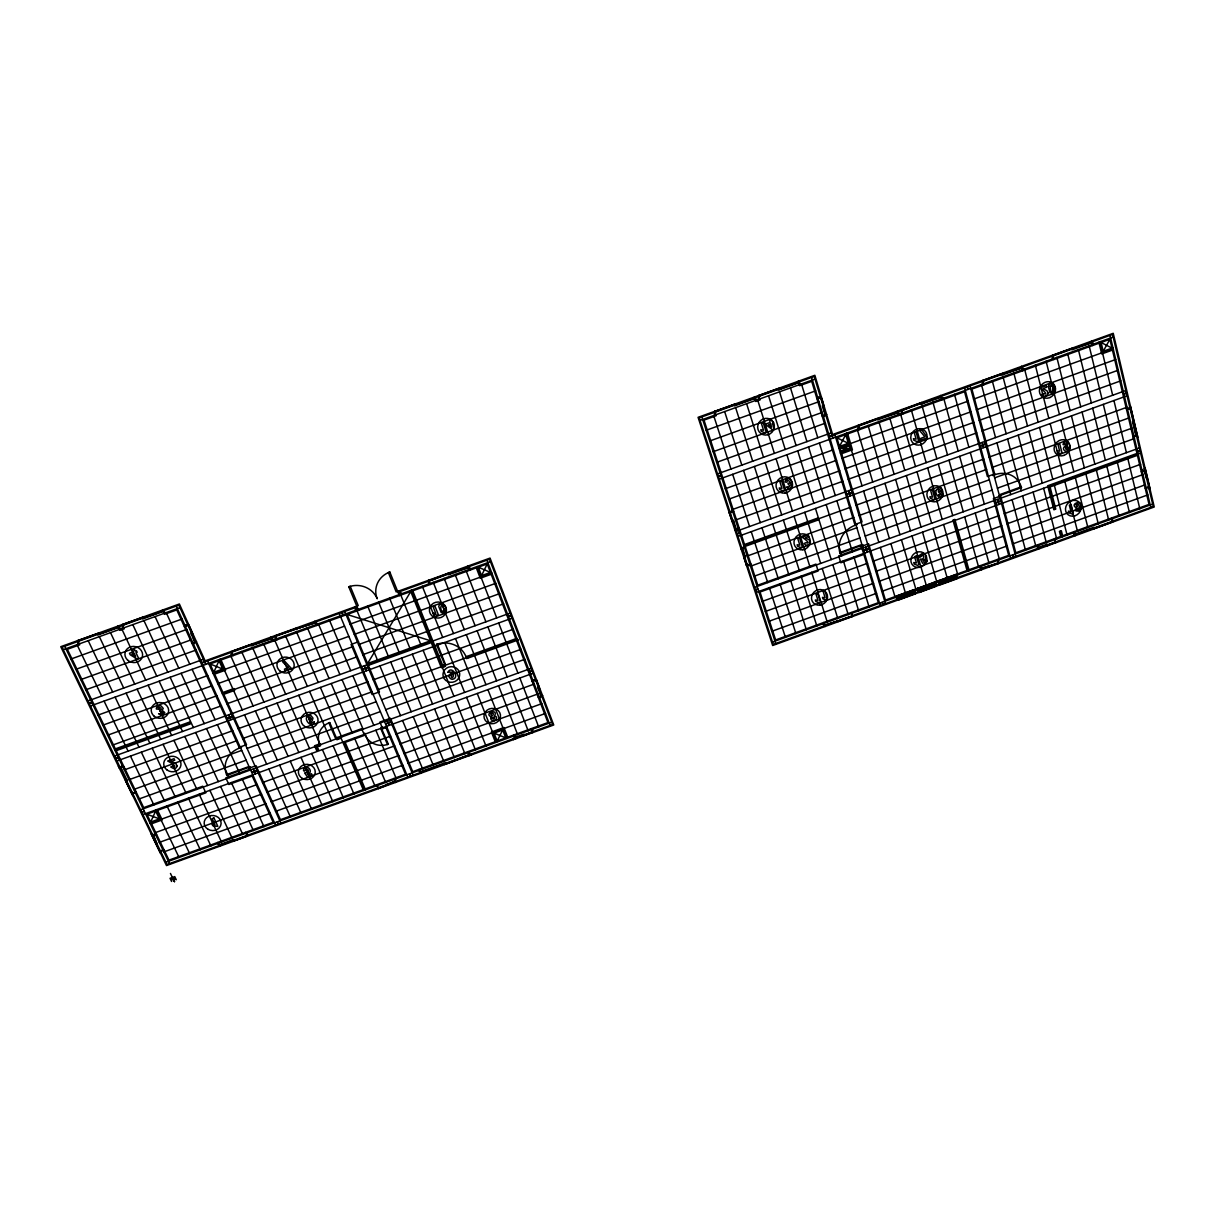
<?xml version="1.0" encoding="UTF-8"?>
<svg xmlns="http://www.w3.org/2000/svg" width="1215" height="1215" viewBox="0 0 1215 1215"><rect width="100%" height="100%" fill="white"/><g stroke="black" fill="none" stroke-linecap="round" stroke-linejoin="round"><path stroke-width="1.5" d="M170.449 873.448L174.444 881.695L174.034 879.842M213.794 672.275L219.004 660.702L210.028 663.952L213.794 672.275L222.755 669.04L218.594 659.775M487.215 563.942L478.3 567.162L481.55 575.637L487.215 563.942L515.828 638.71M502.676 729.972L497.163 741.013L494.034 733.101L502.676 729.972L505.789 737.885L494.034 733.101M1100.866 341.491L1103.205 351.287L1109.887 339.304L1149.041 504.407L1062.624 535.769L1061.333 530.758L1059.434 531.441L1060.725 536.453L1015.801 552.764L1000.173 494.475L1021.253 486.835L1021.466 487.655L999.55 495.644M848.89 445.206L841.069 451.752L849.893 448.563L848.89 445.206L840.066 448.396L849.893 448.563M539.263 687.234L537.896 687.72L541.131 696.195M1144.257 468.534L1145.198 468.2L1149.998 488.582L1149.086 488.916M538.306 688.814L539.673 688.328M1142.024 470.478L1143.209 470.053L1143.437 470.98M381.966 726.965L381.009 727.314L388.329 744.203L387.479 744.522L381.1 729.334L386.962 727.208M1141.295 471.754L1144.727 470.509M152.164 833.794L151.207 834.143L160.395 853.158L161.352 852.808M154.715 832.867L261.544 794.139M266.89 792.195L394.708 745.858M400.024 743.929L538.048 693.887M765.298 611.494L870.563 573.328M875.818 571.414L1001.768 525.746M1007.007 523.847L1142.981 474.549M155.186 833.854L153.971 834.295L154.381 835.161M153.06 835.647L156.568 834.371M540.705 695.101L538.974 688.571M538.23 697.243L542.665 695.633M539.536 697.774L540.736 697.349L540.402 696.453M1146.808 479.318L1144.15 470.721M159.302 842.405L265.903 803.738M271.234 801.809L398.778 755.548M404.079 753.619L541.799 703.667M768.533 621.427L873.57 583.337M878.809 581.438L1004.486 535.845M1009.711 533.947L1145.396 484.739M157.024 843.848L153.652 835.419M1145.183 488.202L1148.615 486.957M1146.352 488.779L1147.325 487.428M160.471 850.986L163.964 849.71M163.417 850.925L161.792 850.5M163.888 851.897L270.246 813.306M275.562 811.377L402.818 765.192M408.119 763.278L545.52 713.418M771.768 631.329L876.562 593.3M881.801 591.401L1007.189 545.899M1012.414 544.016L1147.811 494.885M363.224 789.628L280.437 819.685L256.031 765.693L248.71 768.351M365.153 788.93L405.521 774.274L385.945 727.588M897.262 595.79L913.498 589.898M918.145 588.212L934.381 582.319M939.013 580.633L955.233 574.756M967.019 570.473L955.537 574.649L956.737 578.887L939.924 584.992L938.709 580.755L934.669 582.213L935.899 586.45L919.072 592.556L917.841 588.318L913.801 589.791L915.047 594.029L898.219 600.134L896.959 595.897L885.446 600.073L868.619 543.819L861.405 546.431M968.932 569.789L1008.693 555.346L993.384 498.621L1000.583 496.009M165.908 862.255L277.096 821.902L278.113 824.165M551.731 722.211L409.622 773.803L410.564 776.081M772.482 642.082L882.029 602.321L882.743 604.675M1152.671 504.088L1012.627 554.921L1013.264 557.29M218.791 844.319L217.318 843.605M246.508 834.265L247.465 833.915L246.979 832.837M377.652 786.652L376.225 785.923M394.693 780.47L395.665 780.121L395.194 779.028M419.904 771.312L418.492 770.583M468.595 753.649L469.552 753.3L469.112 752.207M514.826 736.867L513.869 737.201L513.444 736.108M531.821 730.686L532.778 730.337L532.352 729.243M824.438 624.48L823.481 624.814L823.132 623.705M851.761 614.562L852.368 613.089M980.976 567.648L980.019 567.997L979.715 566.873M997.773 561.558L998.411 560.085M1038.217 546.871L1037.276 547.221L1036.972 546.082M1055 540.781L1055.653 539.308M1074.607 533.658L1073.665 534.008L1073.377 532.869M1112.135 520.035L1112.803 518.562M219.095 844.972L233.538 839.732L234.115 840.947M394.981 781.124L379.581 788.019M420.177 771.981L445.115 762.929L445.616 764.159L467.897 755.274M515.084 737.52L524.166 734.225L524.652 735.47M824.651 625.148L851.168 616.825M981.158 568.331L997.12 563.836M1038.4 547.555L1047.376 544.305L1047.71 545.596M1074.789 534.357L1094.123 527.325L1094.457 528.631M220.447 844.926L232.536 840.537M387.205 784.389L393.964 781.944M421.514 771.935L444.098 763.734M516.405 737.49L523.149 735.045M825.942 625.118L837.849 620.804M982.434 568.316L989.101 565.901M1039.66 547.54L1046.312 545.125M1076.034 534.342L1093.075 528.145M233.963 840.628L246.053 836.239M379.49 787.806L386.248 785.346M445.495 763.84L468.064 755.654M524.531 735.151L531.274 732.706M839.185 620.926L851.092 616.597M898.006 599.405L914.834 593.3M918.859 591.827L935.687 585.721M939.711 584.263L956.524 578.158M990.407 566.038L997.059 563.608M1047.619 545.262L1054.271 542.847M1094.366 528.297L1111.391 522.116M234.055 840.841L246.144 836.452M524.607 735.364L531.122 732.326M899.282 599.375L913.786 594.105M920.135 591.811L934.639 586.541M940.987 584.233L955.476 578.978M1047.679 545.489L1054.164 542.452M1094.426 528.51L1111.452 522.329M898.158 599.952L772.664 645.514L698.063 417.322L814.855 375.283L832.624 434.514L1113.244 333.305L1154.25 506.989L956.706 578.796M899.343 599.603L913.68 593.71M915.017 593.938L919.026 592.388M920.195 592.024L934.532 586.146M935.869 586.359L939.878 584.81M87.996 700.933L203.406 659.32M717.518 473.88L831.182 432.889M232.551 651.179L250.563 644.679M276.488 635.339L315.429 622.688M447.803 573.541L430.14 580.649M859.613 424.992L877.351 418.598M920.59 403L903.064 410.047M983.877 380.173L1001.57 373.795M1053.937 354.901L1071.6 348.523M232.657 651.407L250.67 644.907M276.58 635.567L294.577 629.066M429.973 580.238L447.895 573.769M859.673 425.235L877.412 418.826M902.942 409.622L920.666 403.228M983.937 380.401L1001.631 374.023M1053.997 355.129L1071.66 348.766M89.166 703.348L91.793 702.407M201.903 662.691L204.515 661.75M252.037 644.816L270.322 638.953M295.944 628.975L314.199 623.128M449.246 573.677L467.426 567.861M718.338 476.401L720.92 475.46M829.359 436.352L831.941 435.426M878.718 418.75L896.64 413.024M921.957 403.152L939.863 397.427M1002.922 373.947L1020.767 368.251M1072.951 348.69L1090.766 342.995M89.287 703.591L91.9 702.65M202.009 662.934L355.661 607.515M399.462 591.72L489.508 559.234L552.612 724.52L166.987 864.503L62.041 647.2L178.863 605.146L205.73 664.423L90.442 706.006M718.43 476.66L721.011 475.718M829.45 436.61L967.14 386.932L967.823 389.483L833.034 438.114L832.275 435.578M271.553 638.513L251.095 645.894L250.518 644.573M468.641 567.42L448.289 574.756L447.758 573.419M897.855 412.584L877.716 419.843L877.321 418.476M941.063 397.001L920.955 404.261L920.56 402.879M1021.967 367.811L1001.889 375.055L1001.525 373.673M1091.951 342.569L1071.919 349.798L1071.569 348.401M232.186 653.533L231.184 653.883L231.701 655.052M271.856 639.212L272.859 638.862L273.36 640.016M276.094 637.693L275.091 638.042L275.608 639.212M315.733 623.386L316.72 623.037L317.221 624.191M356.192 608.791L355.19 609.155L355.676 610.325M399.978 592.996L400.965 592.647L401.451 593.816M429.427 582.38L428.439 582.729L428.895 583.914M468.914 568.134L469.901 567.769L470.357 568.954M858.99 427.422L858.003 427.771L858.352 428.971M898.052 413.328L899.039 412.963L899.389 414.178M902.244 411.809L901.257 412.174L901.591 413.373M941.26 397.73L942.248 397.381L942.582 398.596M983.208 382.603L982.221 382.968L982.54 384.183M1022.164 368.555L1023.136 368.206L1023.455 369.421M1053.253 357.332L1052.266 357.696L1052.57 358.911M1092.133 343.313L1093.12 342.964L1093.409 344.179M490.45 561.71L205.988 664.316L204.895 661.902M719.25 479.166L832.776 438.205L814.247 376.468L699.217 417.869L773.256 644.421L1153.232 506.488L1112.575 334.474L967.413 386.841L968.097 389.392L1113.183 337.041M221.009 659.988L410.761 591.523L367.583 663.527L347.11 614.486L430.535 640.776L410.381 590.581M412.751 590.809L476.31 567.876L480.29 578.234L491.179 574.3M847.706 433.892L964.543 391.746L987.43 476.538L994.66 473.926M1109.887 339.304L971.909 389.089L994.842 474.609L993.992 474.928M481.55 575.637L490.465 572.417L478.3 567.162M848.313 443.278L839.489 446.467L845.731 434.606L836.892 437.795L848.313 443.278L845.443 433.633M1103.205 351.287L1112.955 347.779M97.929 715.149L207.719 675.54M213.202 673.55L344.559 626.15M350.011 624.176L491.817 573.009M725.264 488.749L833.384 449.732M838.79 447.788L968.142 401.102M973.534 399.158L1113.183 348.751M1113.426 349.738L1101.716 353.96L1098.907 342.205M840.37 453.074L851.153 449.17M841.646 453.681L852.429 449.778L847.417 432.92M102.789 725.203L212.321 685.655M217.789 683.681L348.842 636.371M354.294 634.397L495.766 583.322M728.681 499.228L836.558 460.288M841.949 458.344L971.013 411.733M976.389 409.804L1115.735 359.488M358.501 641.763L351.074 644.451L372.079 694.54L379.429 691.882L368.358 665.364M107.603 735.212L216.893 695.739M222.36 693.765L353.094 646.547M358.531 644.588L499.699 593.603M732.083 509.662L839.717 470.782M845.093 468.838L973.868 422.334M979.229 420.405L1118.271 370.18M732.432 510.725L731.202 511.166L731.521 512.122M729.213 512.943L733.723 511.318M729.759 514.036L730.549 513.763M731.931 520.688L733.328 520.187L736.229 529.102M112.418 745.175L221.449 705.778M226.901 703.804L357.347 656.677M362.769 654.718L503.602 603.825M735.47 520.05L842.861 481.246M848.222 479.302L976.723 432.874M982.069 430.945L1120.792 380.827M733.693 521.326L732.311 521.827L729.38 512.882M114.802 750.141L190.087 722.94M734.68 529.664L739.176 528.039M366.596 663.891L430.535 640.776M738.492 529.33L737.277 529.77L736.973 528.829M114.605 756.034L228.572 714.83L229.65 717.199L227.068 718.141M510.072 613.089L364.409 665.729L365.411 668.129L367.978 667.202M736.29 531.304L848.541 490.739L849.285 493.199L846.734 494.125M1125.819 390.501L982.343 442.366L983.011 444.857L985.547 443.946M367.37 665.714L431.279 642.614L441.364 667.734L445.449 666.26L436.489 644.406L437.339 644.102L445.389 664.195L441.865 665.471M115.744 758.373L118.326 757.446M232.49 716.182L229.908 717.108L228.83 714.739L364.151 665.835L365.138 668.22L362.571 669.146M508.417 616.43L510.983 615.504M737.095 533.765L739.646 532.838M852.095 492.197L849.543 493.108L848.799 490.647L982.085 442.457L982.753 444.948L980.216 445.875M1123.89 393.933L1126.411 393.022M115.865 758.616L118.447 757.689M227.175 718.384L229.757 717.442L230.82 719.812L116.989 760.97M232.597 716.425L230.015 717.351L231.093 719.72L366.247 670.862L365.244 668.463L362.678 669.389M368.084 667.445L365.518 668.371L366.505 670.756L512.001 618.162M508.523 616.673L511.075 615.747M737.171 534.008L739.722 533.096M846.809 494.383L849.361 493.457L850.105 495.933L737.976 536.468M852.171 492.44L849.619 493.366L850.363 495.826L983.497 447.697L982.829 445.206L980.292 446.133M985.623 444.204L983.087 445.115L983.755 447.606L1127.064 395.786M1123.951 394.192L1126.472 393.28M118.402 766.255L132.693 795.567M122.442 765.966L121.211 766.422L121.652 767.318M123.869 766.513L119.328 768.153L60.75 646.684L179.38 603.992L205.138 660.854L358.243 605.632L350.224 586.298L348.766 586.815L358.531 610.37M743.565 544.882L817.391 518.182L817.968 520.05L744.172 546.75M124.325 769.885L232.748 730.671M238.17 728.711L367.872 681.797M373.263 679.853L513.307 629.203M743.869 545.808L850.667 507.187M855.998 505.258L983.77 459.042M989.086 457.129L1127.034 407.222M1130.406 406.007L1137.802 437.324M744.218 546.856L743.003 547.297L743.307 548.238M1127.292 408.301L1128.492 407.875L1128.72 408.832M741.029 549.058L745.494 547.449M1126.563 409.607L1130.983 408.012M1130.314 409.516L1131.089 409.227M436.489 644.406A22.963 21.445 -5.9 0 1 466.028 656.738L516.815 638.361M126.831 779.863L125.434 780.364L166.501 865.566L553.751 724.99L490.055 558.08L396.196 591.933L388.36 572.554L389.818 572.022L399.37 595.639M745.084 556.181L743.702 556.667L746.572 565.461M129.063 779.696L237.229 740.558M242.635 738.599L372.048 691.775M377.44 689.831L517.165 639.272M747.21 556.045L853.765 517.484M859.081 515.555L986.58 469.43M991.88 467.517L1129.525 417.717M125.95 781.458L127.347 780.956L120.892 767.591M744.066 557.807L745.448 557.305L742.562 548.497M518.486 639.834L466.606 658.606L466.12 656.692M1133.914 421.165L1132.547 421.651L1135.903 435.836M1132.82 422.82L1134.187 422.319M239.173 747.346L246.523 744.673L223.757 694.327L234.677 690.393L233.842 688.556L222.937 692.489L214.63 674.112L225.58 670.164L220.598 659.062M854.813 524.531L862.058 521.918L836.603 436.823M746.207 564.322L746.982 564.049M863.257 552.597L860.934 544.897L839.778 552.552L840.021 553.372A22.736 20.959 -39.8 0 1 855.041 525.305L857.015 524.743L856.742 523.832M994.052 475.156L992.974 475.551L992.731 474.625M746.405 565.522L750.855 563.897M750.187 565.188L748.987 565.613L748.683 564.686M133.772 789.461L241.694 750.399M247.085 748.44L376.21 701.708M381.586 699.764L520.992 649.296M750.521 566.22L856.848 527.735M862.164 525.822L989.359 479.773M994.66 477.859L1132 428.151M131.326 792.575L132.116 792.286M131.676 793.729L136.202 792.089M336.707 738.614L329.721 722.561L328.87 722.879L335.462 738.158L361.675 728.666L364.515 735.348M135.64 793.334L133.984 792.894M1133.018 436.884L1137.422 435.289M1134.202 437.476L1135.175 436.094M138.464 799.181L246.144 760.195M251.52 758.236L380.356 711.595M385.717 709.651L524.819 659.289M753.832 576.35L859.916 537.941M865.217 536.028L992.139 490.07M997.424 488.157L1134.461 438.539M999.489 495.416L998.654 496.707M249.485 770.067L248.042 766.878L226.552 774.654L226.916 775.428L250.275 766.771L250.67 767.637M840.021 553.372L863.06 544.821L863.333 545.732M249.197 769.414L225.808 777.873L228.86 784.495L252.204 776.036L273.208 822.312L168.991 860.129L146.863 814.202L205.836 792.833L202.753 786.226L143.689 807.626L116.23 750.688L190.512 723.836L189.661 722.029L115.364 748.88L67.357 649.281L79.658 644.861L77.578 640.518M861.739 547.54L838.699 555.878L840.81 562.773L863.819 554.45L878.324 602.67L775.641 639.941L760.028 592.039L818.135 570.989L815.979 564.109L757.795 585.19L704.001 420.117L716.106 415.758L714.648 411.232M140.576 809.782L253.115 769.019L254.163 771.328L251.627 772.254L176.221 606.103M531.152 668.311L253.388 768.928L254.436 771.236L256.988 770.31M754.606 587.361L865.49 547.19L866.219 549.605L863.698 550.517M1139.397 447.97L997.667 499.319L998.32 501.749L1000.826 500.838M141.684 812.076L144.236 811.149L64.699 646.243M390.805 721.832L388.268 722.758L387.281 720.419M529.512 671.576L532.048 670.665M755.381 589.761L757.902 588.85L701.83 416.927M868.983 548.603L866.477 549.514L865.748 547.099L997.409 499.411L998.062 501.841L995.556 502.752M1137.483 451.327L1139.989 450.431M141.791 812.319L144.342 811.392L169.523 863.576M257.094 770.553L254.542 771.464L255.59 773.788L389.073 725.416L388.101 723.092L385.565 724.003L407.8 777.084M390.911 722.075L388.36 722.986L389.332 725.325L533.036 673.262M529.603 671.819L532.14 670.908M755.472 590.004L757.993 589.093L775.732 643.525M863.774 550.76L866.28 549.848L867.009 552.263L756.246 592.388M869.059 548.846L866.538 549.757L867.267 552.172L998.776 504.529L998.123 502.099L995.632 502.995M1000.887 501.096L998.381 501.992L999.034 504.422L1140.627 453.134M1137.544 451.585L1140.05 450.689M363.771 733.556L364.713 733.222L385.717 782.475M1137.908 453.104L1047.679 485.787L1053.861 509.768L1055.759 509.085L1050.079 486.957L1138.349 454.972M142.899 814.612L255.317 773.879L254.284 771.571L251.733 772.497L275.592 825.076M365.138 734.209L365.229 735.09A17.815 16.372 -2.9 0 0 388.329 744.203M365.229 735.09L345.136 742.365L365.533 789.811M532.793 680.127L533.993 679.686L534.342 680.597M532.155 681.372L536.605 679.762M536.073 681.205L536.863 680.932M159.408 818.895L150.645 822.069L155.642 811.028L159.408 818.895L146.863 814.202M150.098 823.299L257.17 784.495M262.516 782.551L390.638 736.123M395.969 734.179L534.281 684.045M762.033 601.501L867.54 563.274M872.795 561.36L999.034 515.616M1004.273 513.702L1140.566 464.312M151.495 823.816L162.202 819.928L157.601 810.314M77.654 640.685L98.445 633.197L99.083 634.549M122.29 624.616L143.066 617.144L143.674 618.496M714.693 411.414L735.166 404.048L735.607 405.445M758.646 395.589L779.088 388.238L779.529 389.635M79.066 640.578L97.367 633.987M123.702 624.525L141.988 617.934M716.03 411.323L734.057 404.838M759.982 395.513L777.98 389.028M98.886 634.124L117.172 627.548M143.492 618.071L161.762 611.494M735.47 405.005L753.482 398.52M779.392 389.195L797.389 382.725M118.614 627.517L97.838 634.989L97.2 633.653M163.19 611.464L142.444 618.936L141.821 617.585M754.834 398.52L734.392 405.886L733.936 404.474M798.741 382.725L778.299 390.076L777.873 388.663M78.641 642.735L77.623 643.1L78.185 644.284M118.948 628.231L119.966 627.866L120.513 629.051M123.262 626.682L122.244 627.046L122.791 628.231M163.524 612.193L164.541 611.828L165.073 613.013M715.392 413.556L714.39 413.905L714.784 415.135M755.077 399.264L756.079 398.9L756.459 400.13M759.314 397.73L758.312 398.095L758.707 399.325M798.969 383.469L799.956 383.105L800.336 384.335M63.241 649.66L179.987 607.637M700.068 420.436L815.022 379.05M70.88 659.062L182.083 619.012M706.188 430.277L815.69 390.85M184.923 625.269L186.168 624.814L186.609 625.771M817.649 397.366L818.88 396.925L819.183 397.913M184.331 626.576L188.963 624.92M816.951 398.717L821.507 397.077M188.507 626.424L189.312 626.135L192.198 632.802M820.9 398.626L821.689 398.338L823.649 405.278L822.358 405.749L825.137 415.014M75.846 669.359L186.791 629.4M709.697 441.015L818.94 401.664M192.319 632.757L190.892 633.273L194.932 642.158M191.408 634.412L192.836 633.896M822.722 406.934L824.119 406.433M80.798 679.625L191.484 639.728M713.175 451.707L822.175 412.432M194.4 641.019L192.107 634.169M191.909 643.251L196.526 641.596M822.175 416.077L826.716 414.437M193.337 643.829L194.582 643.373L194.157 642.431M823.451 416.699L824.681 416.259L824.393 415.287M85.718 689.831L196.147 650.01M716.653 462.353L825.395 423.154M432.889 612.983L435.76 613.438L433.193 606.968L435.016 606.315L438.585 615.291L433.512 614.547M1057.035 450.689L1059.662 451.175L1058.007 444.614L1059.769 443.976L1062.077 453.089L1060.649 453.605L1057.445 452.253M210.028 663.952L222.755 669.04M1101.094 342.478L1111.983 348.128M120.984 768.837L126.39 780.015M126.314 781.321L131.691 792.453M173.35 878.703L173.851 879.751M173.912 880.313L174.55 881.634M77.046 644.694L101.65 696.013M104.08 701.085L128.091 751.159M130.461 756.095L153.88 804.968M156.203 809.798L179.061 857.486M78.899 640.229L79.264 641.004M88.209 640.669L112.676 692.034M115.106 697.106L138.981 747.225M141.335 752.176L164.633 801.065M166.941 805.894L189.692 853.629M99.357 636.66L123.702 688.055M126.117 693.142L149.87 743.291M152.209 748.243L175.385 797.177M177.679 802.006L200.308 849.771M110.504 632.65L134.728 684.091M137.113 689.163L160.745 739.358M163.083 744.309L186.138 793.274M188.416 798.118L210.924 845.929M123.535 624.176L123.884 624.935M122.214 624.449L124.249 628.808L119.951 630.357L117.901 626.014M121.652 628.641L145.739 680.111M148.124 685.199L171.634 735.424M173.942 740.375L196.891 789.385M199.154 794.23L221.54 842.071M217.88 842.39L219.733 846.339M132.799 624.616L156.765 676.132M159.135 681.22L182.508 731.491M184.817 736.457L207.628 785.498M209.876 790.342L232.156 838.213M232.369 840.157L232.931 841.372M245.612 832.321L247.435 836.284M143.947 620.607L167.776 672.168M170.13 677.256L193.382 727.557M195.676 732.524L218.366 781.61M220.614 786.454L242.757 834.371M155.08 616.597L178.787 668.189M181.126 673.292L204.257 723.624M206.535 728.59L229.103 777.722M231.336 782.566L253.358 830.513M162.506 609.96L164.496 614.319L176.767 609.9L239.461 748L241.527 747.498L241.132 746.633M166.212 612.603L189.783 664.225M192.122 669.328L215.116 719.69M217.394 724.672L239.841 773.833M242.058 778.678L263.974 826.671M188.948 626.257L191.955 632.894M278.372 824.074L277.354 821.811L409.364 773.894L410.306 776.172M207.507 660.96L280.893 823.163M219.596 659.411L242.286 709.879M244.519 714.86L266.662 764.114M268.849 768.974L290.461 817.057M231.215 651.346L233.113 655.614M230.577 655.447L253.145 705.961M255.363 710.942L277.385 760.226M279.556 765.101L301.062 813.2M241.557 651.498L263.989 702.027M266.207 707.024L288.107 756.337M290.279 761.213L311.647 809.357M251.733 644.132L252.325 645.454M252.538 647.534L274.848 698.109M277.05 703.105L298.829 752.465M300.986 757.34L322.233 805.515M263.503 643.57L285.692 694.19M287.894 699.187L309.552 748.577M311.678 753.452L332.819 801.672M275.137 635.506L277.005 639.789M274.484 639.606L296.551 690.257M298.723 695.269L320.578 745.615L317.297 746.8L318.649 749.913L316.69 750.612L314.564 745.737L319.56 743.914L319.894 744.704M322.385 749.579L343.405 797.83M318.846 744.172L319.621 745.964M270.899 637.024L272.767 641.307M315.93 746.268L317.677 750.263M337.087 737.566L337.846 739.358M336.464 738.705L336.904 739.707L341.081 738.188L363.604 790.509M285.449 635.658L307.395 686.338M309.552 691.35L330.966 740.816M333.077 745.706L353.99 793.987M295.655 628.292L296.217 629.613M296.414 631.694L318.239 682.42M320.38 687.432L341.673 736.943M343.784 741.833L364.561 790.16M307.38 627.745L329.068 678.502M331.209 683.529L352.38 733.055M354.476 737.961L375.131 786.318M314.791 621.199L316.614 625.497M376.817 784.708L378.518 788.702M387.038 784.009L387.555 785.239M318.345 623.796L339.911 674.583M342.038 679.61L363.088 729.182M329.295 619.832L350.74 670.68M352.851 675.692L373.78 725.309M375.845 730.215L396.287 778.648M393.873 778.511L395.558 782.506M382.71 728.757L379.9 722.059L390.425 718.247L412.72 771.662L547.935 722.591L516.527 640.548M344.711 611.464L413.085 775.17M342.098 612.406L343.116 614.851M341.825 612.497L342.858 614.942M387.023 720.51L387.995 722.849L385.459 723.76L339.228 613.438M419.084 769.353L420.755 773.363M355.312 606.68L377.804 660.884M379.9 665.926L400.525 715.62M402.56 720.541L422.699 769.049M367.629 606.012L388.633 656.981M390.714 662.008L411.217 711.747M413.237 716.668L433.254 765.222M378.564 602.063L399.446 653.062M401.512 658.105L421.894 707.874M423.913 712.795L443.809 761.395M443.946 763.354L444.447 764.584M389.514 598.114L410.275 649.159M412.325 654.202L432.586 704.017M434.59 708.937L454.364 757.553M399.128 590.885L421.089 645.241M423.124 650.298L443.262 700.144M445.252 705.065L464.92 753.725M471.116 754.105L471.45 754.955M467.79 751.675L469.415 755.7M443.764 664.787L444.493 666.61M412.386 589.867L442.594 665.212M411.384 590.232L453.939 696.271M455.914 701.207L475.46 749.898M422.319 586.283L442.7 637.435M444.72 642.492L464.616 692.398M466.59 697.334L486.015 746.071M433.254 582.334L453.514 633.531M455.519 638.589L475.293 688.541M477.252 693.476L496.555 742.244M495.249 741.712L491.407 732.038L503.906 727.512L507.703 737.186M428.546 580.163L430.262 584.491M466.849 656.434L467.562 658.257M444.174 578.401L464.312 629.628M466.302 634.686L485.954 684.668M487.898 689.619L507.095 738.416M455.093 574.452L475.111 625.71M477.1 630.782L496.631 680.81M498.56 685.746L517.636 734.589M514.051 734.893L515.631 738.917M448.973 572.979L449.504 574.315M513.262 738.796L513.596 739.662M522.997 734.65L523.483 735.895M468.048 565.917L469.734 570.26M531.061 728.711L532.626 732.751M466.013 570.518L485.909 621.807M487.883 626.879L507.293 676.952M509.206 681.888L528.16 730.762M476.933 566.57L496.707 617.919M498.666 622.976L517.955 673.08M519.868 678.031L538.701 726.95M486.911 560.161L550.106 725.431M536.741 680.962L539.141 687.265M536.498 681.053L538.913 687.356M733.268 521.493L735.424 528.115M742.517 549.788L744.643 556.333M730.124 513.915L732.296 520.552M744.431 557.685L746.557 564.2M715.924 410.974L716.182 411.764M713.661 415.545L730.974 469.036M732.675 474.321L749.564 526.505M751.235 531.669L767.728 582.608M769.353 587.65L785.452 637.389M724.641 411.581L741.833 465.117M743.534 470.402L760.301 522.632M761.957 527.796L778.314 578.78M779.939 583.808L795.916 633.577M735.622 407.632L752.693 461.199M754.378 466.484L771.024 518.759M772.664 523.923L788.915 574.938M790.509 579.98L806.38 629.78M746.602 403.684L763.536 457.28M765.207 462.581L781.731 514.887M783.371 520.05L799.5 571.096M801.095 576.138L816.845 625.983M757.583 399.735L774.395 453.377M776.051 458.663L792.453 511.014M794.078 516.178L810.086 567.268M811.666 572.311L827.294 622.186M754.348 396.956L755.776 401.482L760.013 399.963L758.6 395.422M823.8 622.46L825.106 626.576M759.861 395.148L760.119 395.953M768.548 395.786L785.239 449.459M786.895 454.759L803.176 507.141M804.77 512.305L820.672 563.426M822.236 568.483L837.758 618.389M837.727 620.409L838.122 621.67M779.529 391.838L796.083 445.541M797.723 450.856L813.883 503.268M815.478 508.447L831.242 559.599M832.807 564.656L848.207 614.608M851.138 612.542L852.398 616.658M790.494 387.889L806.927 441.637M808.552 446.953L824.59 499.395M826.17 504.574L841.828 555.771M843.377 560.829L858.656 610.811M801.46 383.94L817.771 437.734M819.381 443.035L835.297 495.523M836.862 500.717L852.398 551.944M853.932 557.002L869.105 607.014M798.255 381.146L799.637 385.687L811.711 381.343L855.026 525.214M811.635 377.409L880.252 605.571M834.857 434.651L885.477 603.688M821.325 398.459L823.405 405.37M883.001 604.584L882.287 602.23L1012.368 555.012L1013.006 557.381M823.163 406.782L825.228 413.662M846.43 433.284L862.043 485.848M863.592 491.042L878.825 542.361M880.328 547.433L895.212 597.537M897.202 595.593L897.915 597.977M896.564 596.049L914.196 589.639M896.275 597.157L896.609 598.281L915.351 591.477L915.017 590.353M859.567 424.87L859.795 425.66M858.322 425.144L859.628 429.594M857.258 429.381L872.75 481.991M874.268 487.185L889.395 538.534M890.884 543.606L905.646 593.755M918.084 588.014L918.783 590.399M917.447 588.47L935.064 582.076M917.158 589.579L917.477 590.703L936.203 583.899L935.884 582.775M868.072 425.478L883.442 478.118M884.96 483.327L899.95 534.706M901.439 539.794L916.095 589.958M913.452 589.7L914.151 592.085M878.521 418.036L878.916 419.418M878.87 421.575L894.134 474.26M895.637 479.469L910.521 530.879M911.994 535.967L926.529 586.177M940.866 583.838L955.37 578.583M938.952 580.436L939.635 582.82M938.314 580.892L955.932 574.498M938.026 582L938.345 583.124L957.055 576.335L956.737 575.211M889.684 417.671L904.811 470.402M906.314 475.597L921.076 527.067M922.534 532.14L936.947 582.395M934.32 582.122L935.003 584.506M900.497 413.783L915.502 466.53M916.976 471.739L931.632 523.24M933.074 528.328L947.381 578.598M897.414 411.05L898.675 415.5M955.172 574.558L955.856 576.943M901.591 409.531L902.851 413.996M911.296 409.88L926.179 462.672M927.652 467.881L942.187 519.413M943.615 524.5L957.8 574.817M969.175 570.686L954.853 519.413L952.94 520.111L967.277 571.384M921.76 402.438L922.155 403.82M922.094 405.977L936.856 458.814M938.314 464.024L952.727 515.6M953.897 519.762L968.234 571.035M932.892 402.089L947.533 454.957M948.991 460.181L963.282 511.773M964.695 516.876L978.652 567.253M980.414 565.613L981.568 569.774M943.691 398.201L958.21 451.099M959.653 456.324L973.823 507.961M975.22 513.064L989.071 563.471M988.98 565.491L989.344 566.782M940.638 395.452L941.868 399.917M954.474 394.298L968.887 447.242M970.299 452.466L984.363 504.134M985.76 509.237L999.474 559.69M997.226 559.507L998.35 563.684M969.98 385.914L1015.74 556.394M964.573 387.858L1010.531 558.293M983.846 380.052L984.044 380.842M982.601 380.31L983.786 384.806M981.447 384.578L995.541 437.597M996.938 442.837L1010.698 494.596M1012.065 499.714L1025.506 550.243M1037.686 544.821L1038.779 548.998M992.23 380.69L1006.202 433.74M1007.584 438.98L1021.238 490.784M1022.59 495.902L1035.909 546.461M1002.724 373.233L1003.089 374.63M1002.998 376.802L1016.864 429.897M1018.231 435.137L1031.763 486.972M1033.099 492.09L1046.312 542.695M1046.206 544.73L1046.555 546.021M1054.468 538.731L1055.546 542.923M1048.879 486.38L1054.802 509.434M1060.391 531.092L1061.91 537.03M1013.781 372.914L1027.525 426.04M1028.877 431.295L1042.288 483.16M1043.624 488.278L1056.716 538.913M1024.549 369.026L1038.172 422.197M1039.524 427.437L1052.813 479.348M1054.134 484.466L1067.119 535.147M1021.572 366.262L1022.726 370.757M1074.09 531.608L1075.153 535.8M1035.317 365.138L1048.818 418.34M1050.155 423.595L1063.338 475.536M1064.644 480.654L1077.508 531.365M1092.968 527.75L1093.303 529.041M1046.085 361.25L1059.465 414.497M1060.786 419.752L1073.863 471.724M1075.138 476.857L1087.896 527.599M1056.853 357.362L1070.111 410.64M1071.433 415.91L1084.372 467.912M1085.648 473.045L1098.284 523.832M1053.906 354.78L1054.104 355.57M1052.676 355.038L1053.8 359.534M1072.769 347.976L1073.118 349.358M1111.634 517.985L1112.667 522.177M1067.62 353.489L1080.758 406.797M1082.049 412.067L1094.882 464.1M1096.158 469.248L1108.672 520.05M1078.373 349.601L1091.389 402.955M1092.68 408.225L1105.392 460.303M1106.652 465.436L1119.061 516.284M1089.126 345.728L1102.035 399.112M1103.311 404.382L1115.902 456.491M1117.147 461.639L1129.449 512.517M1091.571 341.005L1092.665 345.516M1099.879 341.84L1112.667 395.27M1113.927 400.54L1126.411 452.679M1127.641 457.842L1139.822 508.751M1130.74 409.364L1133.549 421.286M1133.246 422.668L1136.055 434.53M1110.024 335.401L1150.772 507.384M994.872 474.716A22.903 20.685 -46 0 1 1021.466 487.655M348.766 586.815A21.961 20.625 2.9 0 1 377.227 598.782A21.87 20.67 0.2 0 1 389.818 572.022M226.916 775.428A23.237 20.974 3.1 0 1 239.507 748.091M319.651 743.884A17.906 16.387 -0.5 0 1 329.721 722.561M921.441 556.273L919.649 557.29L919.831 555.68A2.916 2.658 -41.1 0 1 920.864 554.359C925.572 550.425 928.64 560.13 922.777 559.842L923.476 561.239L926.802 560.039L927.242 561.603L922.61 563.289L920.378 559.052C924.721 560.48 924.949 552.749 921.441 556.273M1064.75 444.174C1060.665 446.968 1064.811 439.222 1067.757 442.108C1070.369 444.326 1071.144 450.416 1066.922 451.281A3.007 2.688 -49.2 0 1 1065.206 451.038C1058.857 447.211 1072.693 442.518 1064.75 444.174M792.377 485.362C792.605 488.293 787.821 489.827 786.591 486.942C788.201 487.58 792.894 485.438 788.581 484.846L787.928 483.479C792.347 483.099 786.925 477.677 786.895 482.203L785.027 482.036A3.022 2.84 -41.3 0 1 785.467 480.396L788.034 478.74A3.25 3.053 -41.4 0 1 789.902 478.953L791.557 481.505L790.342 483.494L792.377 485.362M810.435 541.966C810.694 545.11 805.317 546.689 804.239 543.469L805.955 542.665C812.015 544.654 804.239 538.427 802.052 537.227L808.294 534.965L808.795 536.559L805.256 537.835L809.266 539.931L810.435 541.966M303.507 770.158C304.358 773.651 305.8 767.09 307.896 769.566C310.053 772.436 306.119 772.315 304.601 772.907L307.456 776.977L312.179 775.261L311.511 773.742L308.139 774.973L307.228 773.636C313.485 773.697 308.944 764.356 304.555 768.366A2.962 2.688 0.2 0 0 303.613 769.657L303.507 770.158M314.305 721.832C312.255 730.078 301.335 717.533 309.126 715.468A3.007 2.764 1.6 0 1 310.994 715.65L312.984 718.095L312.225 720.723A2.749 2.521 1.5 0 1 310.767 721.437C307.213 722.955 314.078 722.925 314.305 721.832M447.986 672.275C461.351 671.439 443.019 673.383 451.099 679.003A2.977 2.779 -6.8 0 0 452.922 679.2C460.242 677.438 451.175 664.894 447.986 672.275M1048.044 392.916C1048.272 396.06 1042.804 397.821 1041.847 394.404L1043.594 393.584C1049.502 395.771 1042.136 389.165 1039.964 387.889L1046.252 385.626L1046.677 387.281L1043.108 388.572L1046.996 390.79L1048.044 392.916M1081.137 508.645L1079.512 511.166L1076.004 510.983A2.597 2.308 -46.4 0 1 1075.533 509.556L1076.429 507.84C1068.441 503.906 1084.403 498.727 1079.345 506.792L1081.137 508.645M1048.317 386.522L1049.927 392.718L1053.481 393.144A2.688 2.415 -52 0 0 1054.742 391.701C1056.032 388.511 1053.435 381.313 1049.304 384.639A3.022 2.719 -52.2 0 0 1048.317 386.522M936.066 490.404C934.73 494.444 940.091 499.957 942.87 495.249C945.893 492.288 934.775 497.816 939.787 493.776A2.719 2.491 -45.2 0 0 941.245 493.077L942.263 490.374L940.683 487.807A2.977 2.719 -45.2 0 0 938.937 487.58L936.066 490.404M490.875 718.095L490.83 718.673A2.567 2.384 -10.2 0 0 491.498 720.039C494.399 722.925 499.487 716.789 494.551 715.924C498.849 707.798 482.811 713.585 491.589 717.002L490.875 718.095M311.222 718.87C308.124 723.76 308.17 712.749 311.222 718.87M164.602 712.522L161.838 715.164L158.603 713.737C160.471 714.329 165.027 712.142 160.456 711.671L159.621 710.38C164.147 709.924 157.98 704.746 158.375 709.15L156.37 709.028A3.113 2.81 8.8 0 1 156.659 707.449L159.165 705.794A3.356 3.022 8.8 0 1 161.155 705.976L163.22 708.391L162.172 710.35L164.602 712.522M1050.155 386.218C1051.127 400.616 1056.716 383.606 1050.155 386.218M451.023 675.176C451.965 681.934 455.822 672.32 451.023 675.176M177.208 765.936L176.266 767.774L173.867 768.685L170.768 766.999L172.5 766.179C179.152 767.895 169.994 762.094 167.685 761L174.049 758.707L174.763 760.226L171.163 761.532L175.674 763.491L177.208 765.936M490.951 713.721C491.832 719.538 495.75 710.79 490.951 713.721M940.516 491.133C937.114 496.1 938.269 484.815 940.516 491.133M446.315 610.705L446.163 611.494A2.658 2.506 -4.6 0 1 445.009 612.907L441.197 612.573L438.782 606.619A2.992 2.825 -4.4 0 1 439.602 604.766C443.293 601.683 446.558 607.379 446.315 610.705M1065.585 447.059C1065.707 454.015 1070.415 444.265 1065.585 447.059M172.393 877.458L171.543 881.437L170.039 878.308L174.747 876.607L176.251 879.721L172.393 877.458M492.607 717.64C493.351 722.105 496.631 715.149 492.607 717.64M1076.186 504.453C1076.384 510.406 1081.016 501.582 1076.186 504.453M444.432 610.993C437.825 613.651 441.744 597.081 444.432 610.993M1077.31 508.523C1077.538 513.094 1081.365 506.078 1077.31 508.523M916.338 555.999L914.576 556.637L916.414 562.985L913.771 562.53L914.212 564.049L917.462 565.324L918.889 564.808L916.338 555.999M817.771 593.467L816.009 594.105L817.984 600.407L815.311 599.967L815.797 601.471L819.092 602.731L820.52 602.215L817.771 593.467M824.924 590.87L823.163 591.508L825.122 597.81L822.449 597.37L822.935 598.889L826.215 600.149L827.643 599.633L824.924 590.87M1071.098 504.559L1069.337 505.197L1070.977 511.591L1068.38 511.12L1068.775 512.669L1071.934 513.96L1073.346 513.444L1071.098 504.559M213.962 817.999L212.169 818.652L214.994 824.681L212.109 824.302L212.792 825.76L217.865 826.382L213.962 817.999M916.019 431.841L914.212 432.494L916.095 439.162L913.391 438.661L913.847 440.255L917.173 441.637L918.631 441.106L916.019 431.841M921.714 429.776L919.968 430.414L920.317 431.355L924.904 436.853L920.818 438.326L921.274 439.967L927.425 437.749L921.714 429.776M781.685 481.14L779.878 481.793L781.959 488.415L779.21 487.929L779.711 489.508L783.098 490.86L784.571 490.328L781.685 481.14M284.386 660.884L282.624 661.522L283.095 662.418L288.623 667.643L284.462 669.131L285.145 670.71L291.387 668.447L284.386 660.884M799.607 538.108L797.815 538.746L799.85 545.201L797.131 544.745L797.632 546.294L800.974 547.601L802.416 547.069L799.607 538.108M932.467 490.025L930.69 490.678L932.528 497.178L929.87 496.707L930.31 498.272L933.576 499.593L935.018 499.076L932.467 490.025M134.394 649.357L132.602 650.01L133.453 651.817L129.473 653.245L130.187 654.764L137.067 658.955L138.616 658.393L135.958 652.683L137.158 652.258L136.445 650.739L135.245 651.164L134.394 649.357M763.233 422.805L761.41 423.473L763.536 430.247L760.742 429.73L761.258 431.355L764.706 432.753L766.194 432.221L763.233 422.805M771.328 419.889L769.566 420.527L770.143 422.425L766.24 423.822L766.741 425.402L772.74 429.867L774.274 429.305L772.421 423.367L773.591 422.942L771.328 419.889M134.151 653.336L131.934 654.141L135.594 656.404L134.151 653.336M770.644 424.005L768.457 424.794L771.646 427.209L770.644 424.005M1074.728 515.859A8.353 7.427 -46.4 0 0 1079.406 502.494A8.353 7.427 -46.4 0 0 1065.95 506.427A8.353 7.427 -46.4 0 0 1074.728 515.859M921.076 444.644A8.535 7.867 -48.2 0 0 924.645 430.566A8.535 7.867 -48.2 0 0 911.007 435.471A8.535 7.867 -48.2 0 0 921.076 444.644M1049.927 397.548A8.627 7.761 -52 0 0 1052.904 383.257A8.627 7.761 -52 0 0 1039.554 389.013A8.627 7.761 -52 0 0 1049.927 397.548M936.552 501.506A8.414 7.7 -44.9 0 0 941.002 487.914A8.414 7.7 -44.9 0 0 927.303 491.908A8.414 7.7 -44.9 0 0 936.552 501.506M1063.976 455.397A8.49 7.594 -49.1 0 0 1067.833 441.546A8.49 7.594 -49.1 0 0 1054.392 446.391A8.49 7.594 -49.1 0 0 1063.976 455.397M919.937 567.299A8.292 7.563 -40.8 0 0 925.131 554.237A8.292 7.563 -40.8 0 0 911.432 557.351A8.292 7.563 -40.8 0 0 919.937 567.299M767.956 434.727A8.596 8.156 -45.4 0 0 772.117 420.633A8.596 8.156 -45.4 0 0 758.008 424.703A8.596 8.156 -45.4 0 0 767.956 434.727M785.103 493.062A8.475 7.973 -40.9 0 0 791.011 479.819A8.475 7.973 -40.9 0 0 776.765 482.051A8.475 7.973 -40.9 0 0 785.103 493.062M802.887 549.757A8.353 7.791 -37.7 0 0 808.765 536.772A8.353 7.791 -37.7 0 0 794.701 539.02A8.353 7.791 -37.7 0 0 802.887 549.757M819.73 605.161A8.247 7.609 -35.3 0 0 826.382 592.798A8.247 7.609 -35.3 0 0 812.455 594.165A8.247 7.609 -35.3 0 0 819.73 605.161M127.605 660.094A8.9 8.065 12 0 0 142.352 656.783A8.9 8.065 12 0 0 131.326 646.638A8.9 8.065 12 0 0 127.605 660.094M154.259 716.288A8.748 7.898 8.7 0 0 168.52 712.127A8.748 7.898 8.7 0 0 157.039 702.893A8.748 7.898 8.7 0 0 154.259 716.288M280.255 671.272A8.627 7.958 4.8 0 0 294.106 666.291A8.627 7.958 4.8 0 0 282.336 657.634A8.627 7.958 4.8 0 0 280.255 671.272M433.877 617.159A8.505 8.034 -4.1 0 0 446.421 609.763A8.505 8.034 -4.1 0 0 433.436 603.247A8.505 8.034 -4.1 0 0 433.877 617.159M167.169 770.097A8.642 7.746 6.3 0 0 180.929 765.131A8.642 7.746 6.3 0 0 168.976 756.808A8.642 7.746 6.3 0 0 167.169 770.097M304.722 726.509A8.505 7.791 1.5 0 0 318.026 720.753A8.505 7.791 1.5 0 0 305.891 713.053A8.505 7.791 1.5 0 0 304.722 726.509M447.834 681.676A8.399 7.837 -6.6 0 0 459.695 673.657A8.399 7.837 -6.6 0 0 446.497 668.174A8.399 7.837 -6.6 0 0 447.834 681.676M207.947 829.283A8.475 7.548 3 0 0 221.1 823.618A8.475 7.548 3 0 0 208.859 816.237A8.475 7.548 3 0 0 207.947 829.283M302.505 778.526A8.429 7.639 0.2 0 0 315.247 772.057A8.429 7.639 0.2 0 0 302.702 765.283A8.429 7.639 0.2 0 0 302.505 778.526M489.235 723.29A8.292 7.67 -10.2 0 0 500.428 714.709A8.292 7.67 -10.2 0 0 487.078 710.183A8.292 7.67 -10.2 0 0 489.235 723.29"/></g></svg>
